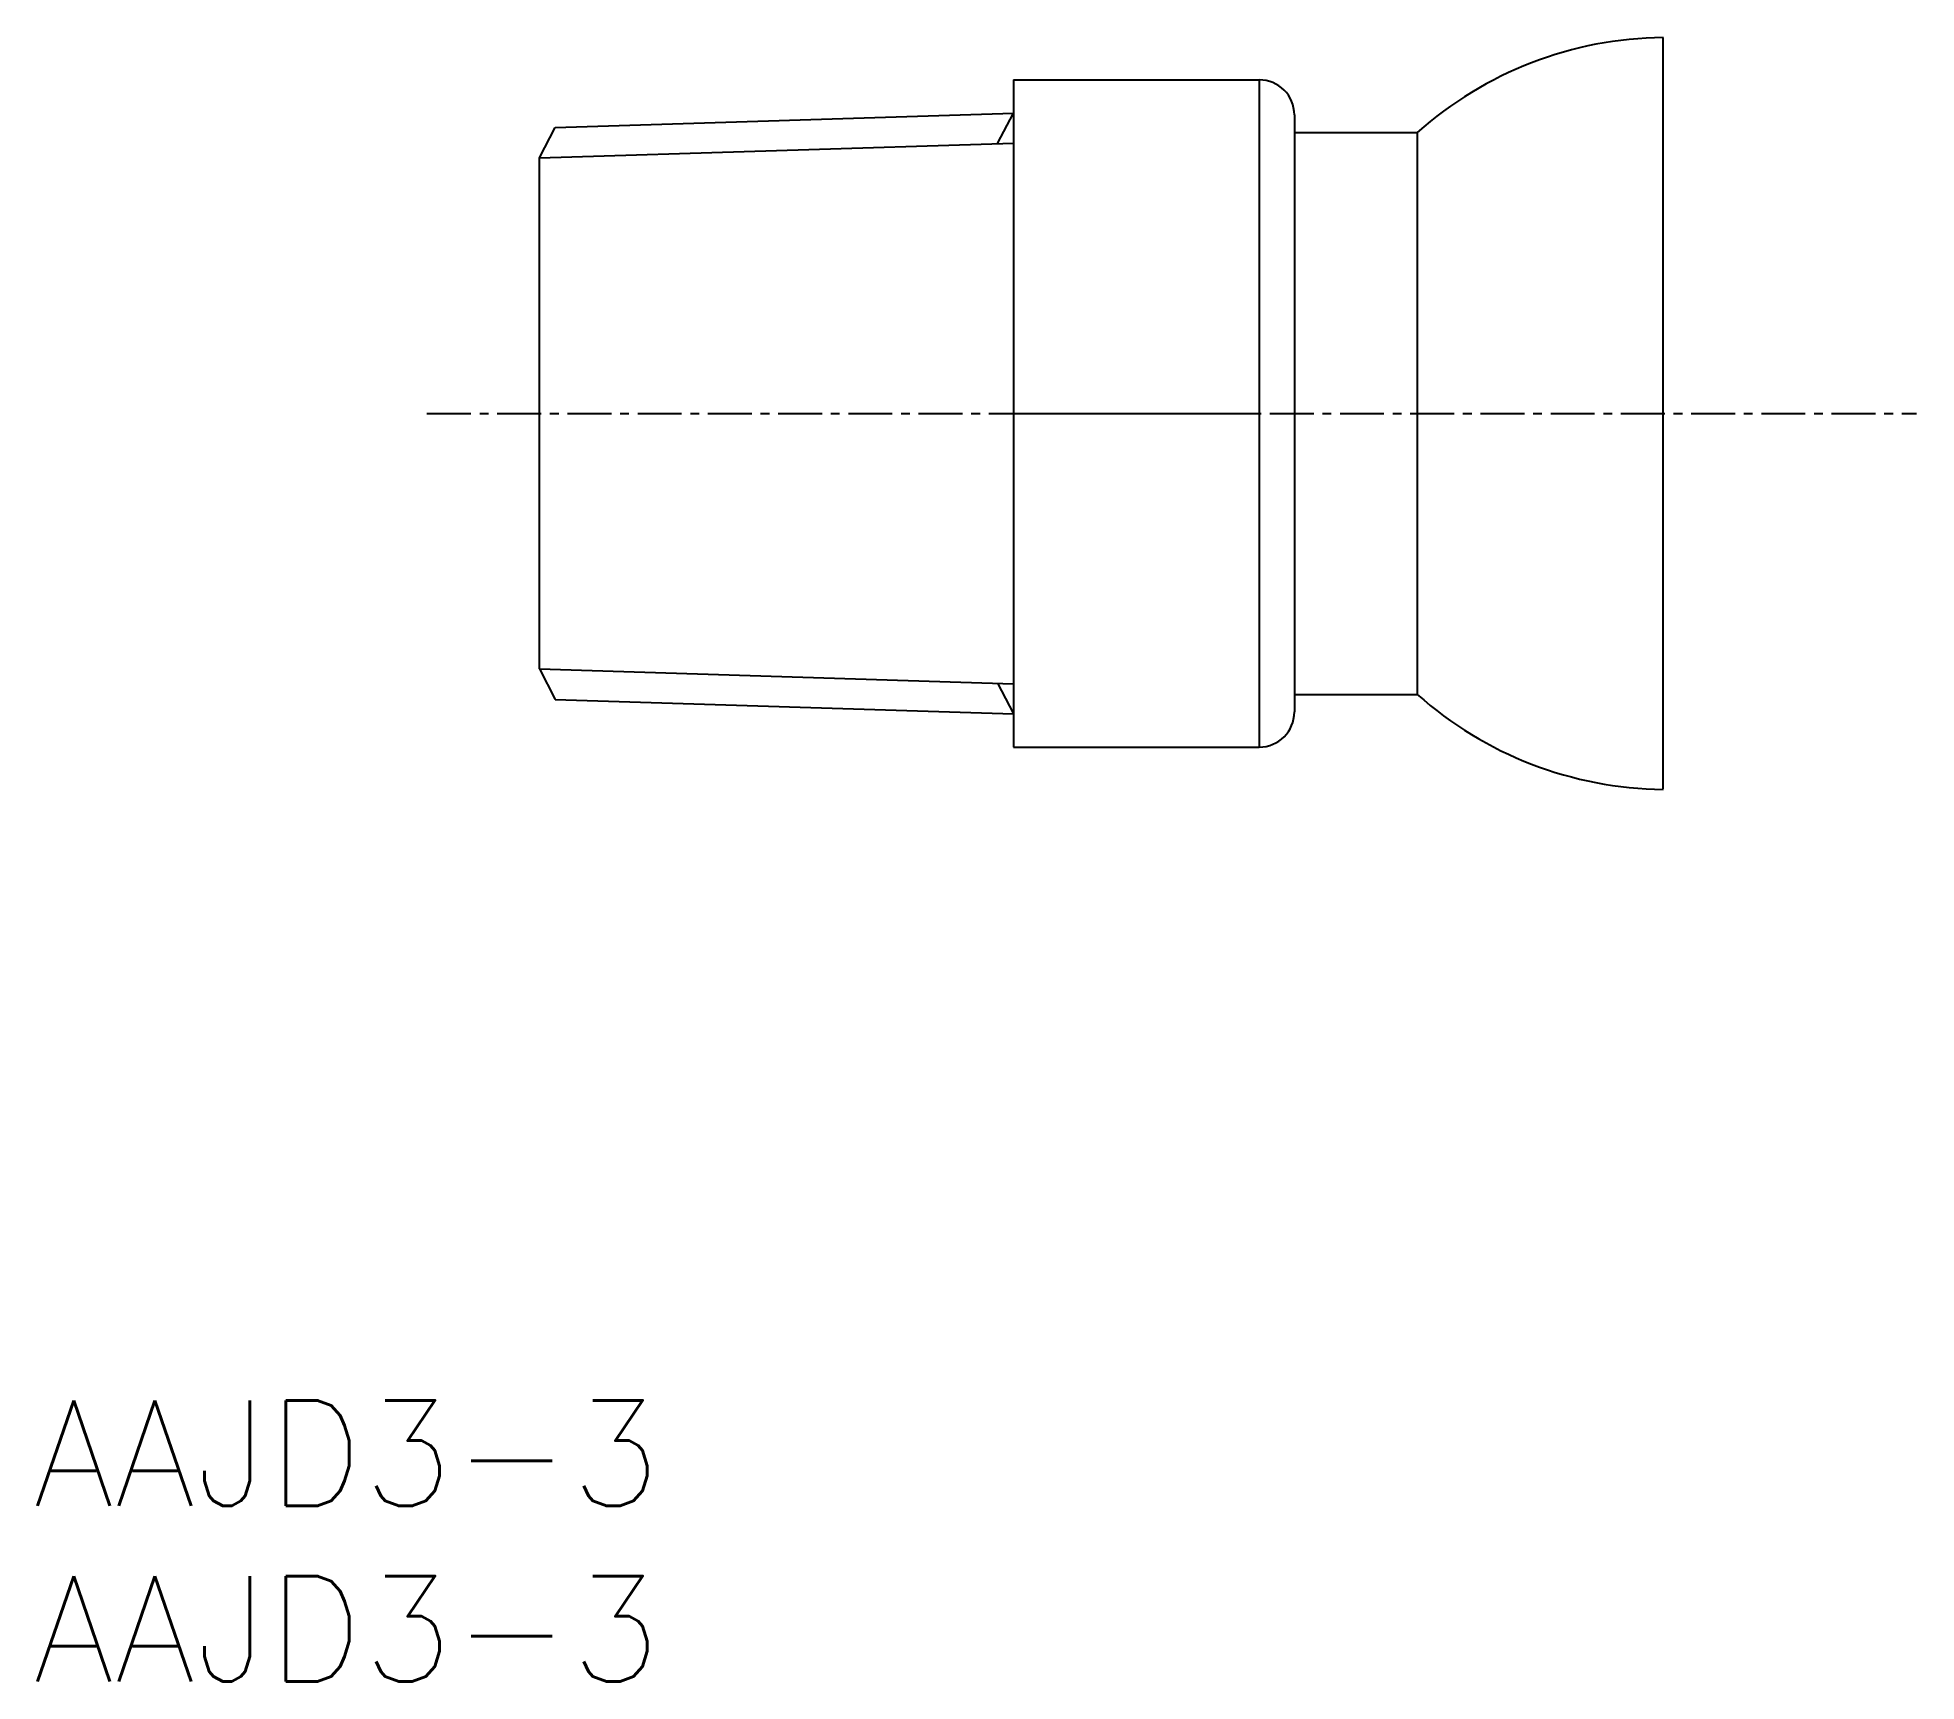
# Model space of a CAD drawing. Extents: x 0.1 to 53.6, y 0 to 46.8.
import ezdxf
from ezdxf.enums import TextEntityAlignment as Align

# ---------------------------------------------------------------- set-up
doc = ezdxf.new("R2010")
doc.units = 0
doc.linetypes.add('CENTER', pattern=[2, 1.25, -0.25, 0.25, -0.25])
doc.layers.get('0').update_dxf_attribs({"linetype": 'CONTINUOUS'})
doc.layers.add('CENTER', color=1, linetype='CENTER')
doc.styles.get("Standard").update_dxf_attribs({"font": 'txt.shx', "bigfont": '@extfont2.shx'})

msp = doc.modelspace()

# ---------------------------------------------------------------- linework, layer by layer
at = {"color": 7, "linetype": 'CONTINUOUS'}
for p, q in [((46.418, 25.404), (46.418, 46.812)), ((27.918, 45.608), (34.918, 45.608)), ((27.918, 45.608), (27.918, 26.608)), ((34.918, 45.608), (34.918, 26.608)), ((14.871, 44.254), (27.918, 44.662)), ((35.918, 44.608), (35.918, 27.608)), ((14.418, 43.384), (14.871, 44.254)), ((35.918, 44.108), (39.418, 44.108)), ((39.418, 44.108), (39.418, 28.108)), ((14.418, 28.831), (14.418, 43.384)), ((27.918, 36.108), (34.918, 36.108)), ((14.418, 28.831), (14.871, 27.961)), ((14.871, 27.961), (27.918, 27.553)), ((35.918, 28.108), (39.418, 28.108)), ((27.918, 26.608), (34.918, 26.608))]:
    msp.add_line(p, q, dxfattribs=at)
at = {"color": 3, "linetype": 'CONTINUOUS'}
for p, q in [((27.465, 43.792), (27.918, 44.662)), ((14.418, 43.384), (27.918, 43.806)), ((14.418, 28.831), (27.918, 28.409)), ((27.465, 28.423), (27.918, 27.553))]:
    msp.add_line(p, q, dxfattribs=at)
at = {"color": 7, "linetype": 'CONTINUOUS'}
for centre, radius, start, end in [((46.531, 36.108), 10.705, 90.6022, 131.6391), ((46.531, 36.108), 10.705, 90.6022, 131.6391), ((34.918, 44.608), 1, 0, 90), ((46.531, 36.108), 10.705, 228.3609, 269.3978), ((34.918, 27.608), 1, 270, 0)]:
    msp.add_arc(centre, radius, start, end, dxfattribs=at)
at = {"layer": 'CENTER', "color": 1, "linetype": 'CENTER'}
msp.add_line((11.218, 36.108), (53.632, 36.108), dxfattribs=at)

# ---------------------------------------------------------------- texts
at = {"color": 7, "linetype": 'CONTINUOUS'}
for p in [(0, 6.5), (0, 1.5)]:
    msp.add_text('AAJD3-3', height=3, dxfattribs=at).set_placement(p, align=Align.MIDDLE_LEFT)

doc.saveas('drawing.dxf')
